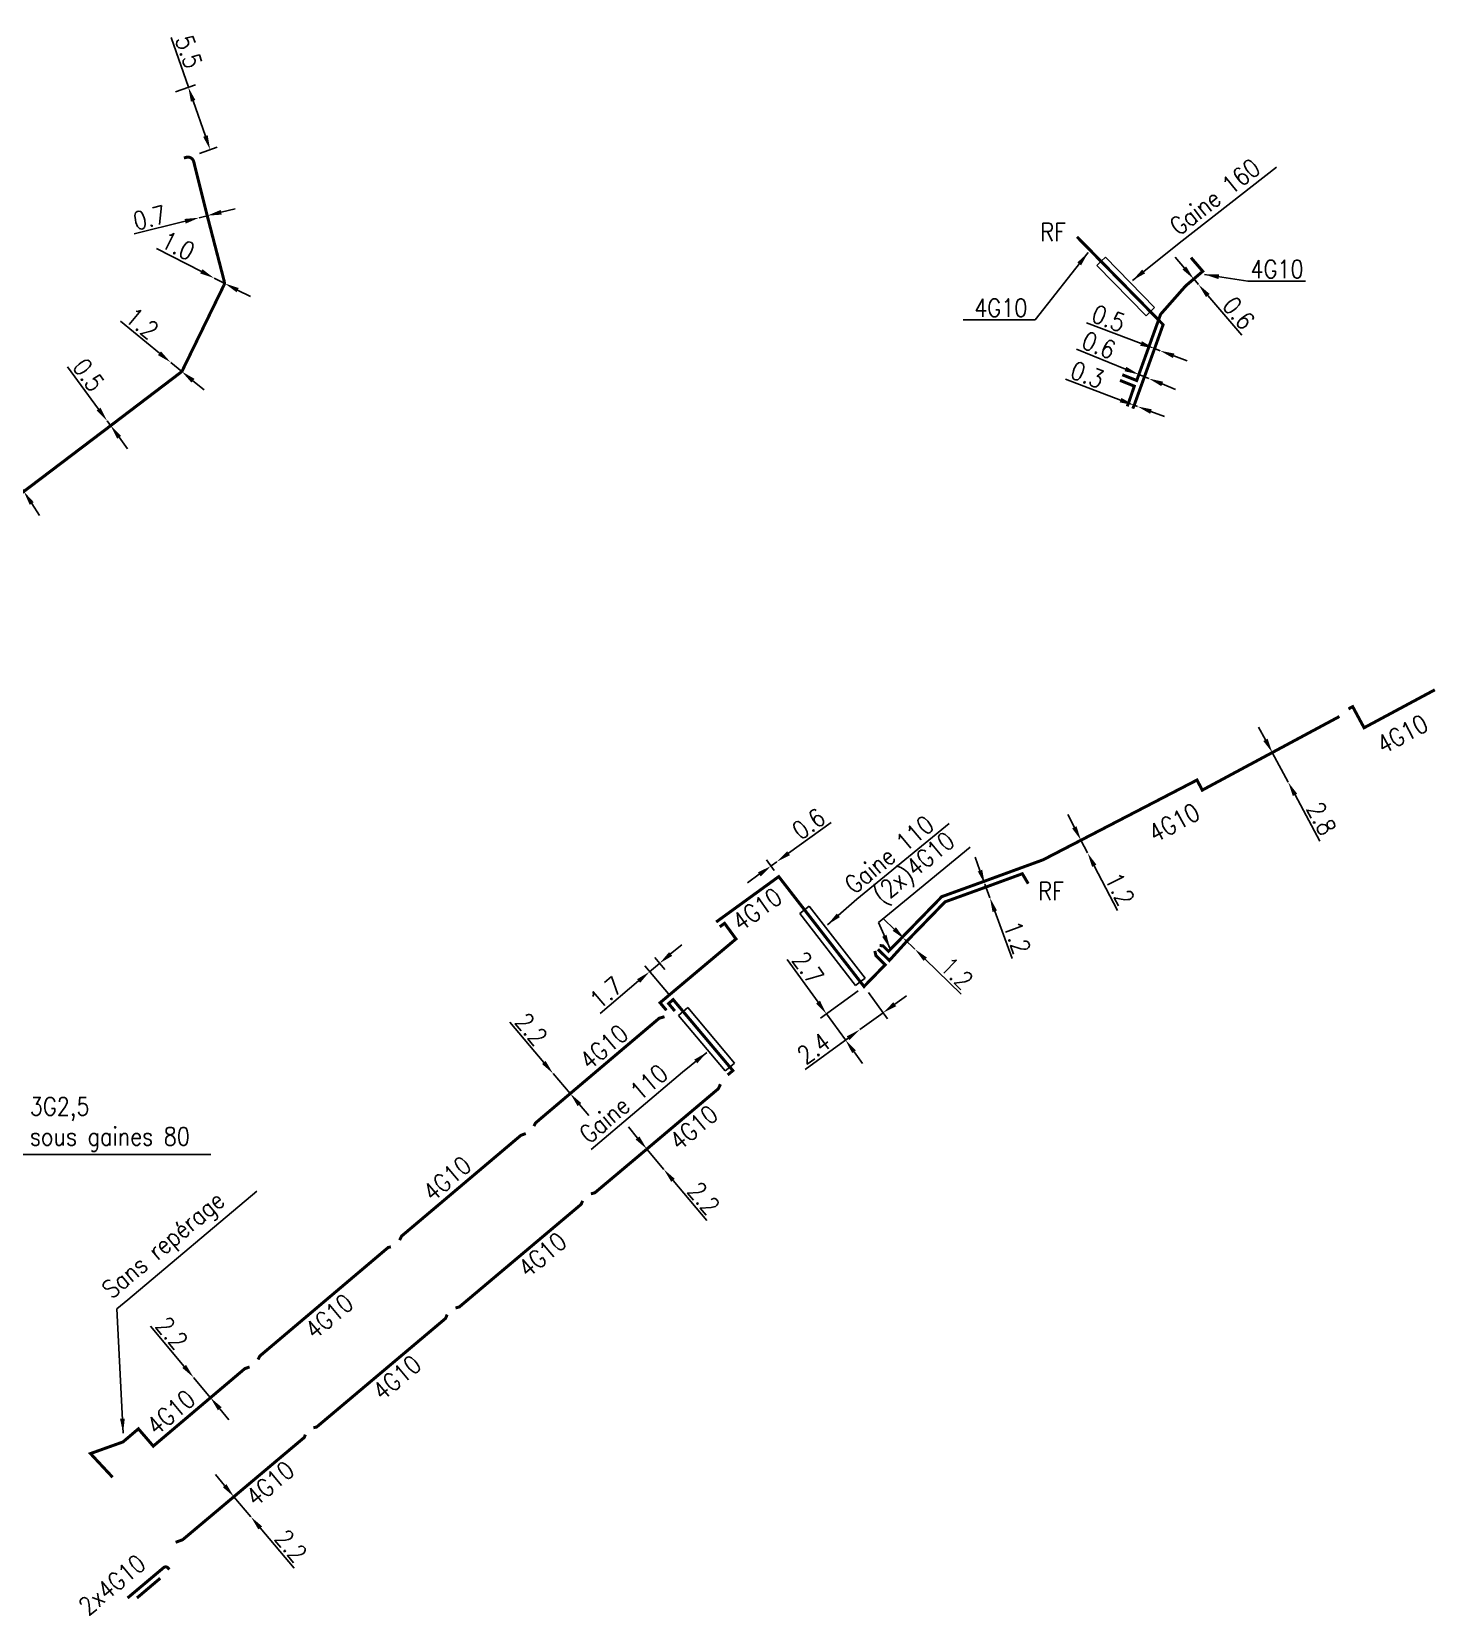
# Model space of a CAD drawing. Header units: millimetres. Extents: x 146415 to 147000, y 142979 to 144000.
# Drawn here: x 146883.2 to 147000.1, y 142998.6 to 143130.4 of the extents above; entities that cross this region are included whole.
import ezdxf
from ezdxf.enums import TextEntityAlignment as Align

# ---------------------------------------------------------------- set-up
doc = ezdxf.new("R2010")
doc.units = ezdxf.units.MM
doc.header["$PDMODE"] = 34
doc.linetypes.add('E_ST_CU', pattern=[2000, 1000, 1000])
doc.layers.get('Defpoints').update_dxf_attribs({"linetype": 'CONTINUOUS'})
doc.layers.add('E_100', color=3, linetype='CONTINUOUS')
doc.layers.add('E_400', color=7, linetype='CONTINUOUS')
doc.styles.get("Standard").update_dxf_attribs({"font": 'romans.shx', "width": 0.85})
doc.dimstyles.get("Standard").update_dxf_attribs({"dimtxt": 1.5, "dimasz": 1.2, "dimexe": 0.625, "dimexo": 0.625, "dimgap": 0.25, "dimtad": 1, "dimdec": 1, "dimzin": 0, "dimdsep": 46, "dimtxsty": 'Standard', "dimcen": -0.5, "dimadec": 0, "dimazin": 0, "dimtfac": 1, "dimtdec": 1, "dimtmove": 0, "dimatfit": 3, "dimfxl": 0, "dimtolj": 1, "dimtzin": 0, "dimarcsym": 0})

# ---------------------------------------------------------------- blocks, each defined once
blk = doc.blocks.new('*D12')
at = {"layer": 'Defpoints', "color": 0, "linetype": 'Continuous', "transparency": 16777216}
for p in [(146889.46, 143098), (146889.46, 143098), (146889.76, 143097.59)]:
    blk.add_point(p, dxfattribs=at)
at = {"layer": 'E_100', "color": 0, "linetype": 'Continuous', "lineweight": -2, "transparency": 16777216}
for p, q in [((146888.75, 143098.97), (146886.18, 143102.5)), ((146889.76, 143097.59), (146889.46, 143098)), ((146890.47, 143096.62), (146891.17, 143095.65))]:
    blk.add_line(p, q, dxfattribs=at)
at = {"layer": 'E_100', "color": 0, "linetype": 'Continuous', "transparency": 16777216}
for points in [[(146888.92, 143099.09), (146888.59, 143098.85), (146889.46, 143098)], [(146890.63, 143096.74), (146890.3, 143096.5), (146889.76, 143097.59)]]:
    blk.add_solid(points, dxfattribs=at)
at = {"layer": 'E_100', "color": 0, "linetype": 'Continuous', "transparency": 16777216, "insert": (146887.92, 143101.81), "char_height": 1.5, "attachment_point": 5, "rotation": 306.0746}
blk.add_mtext('\\A1;0.5', dxfattribs=at)
blk = doc.blocks.new('*D13')
at = {"layer": 'Defpoints', "color": 0, "linetype": 'Continuous', "transparency": 16777216}
for p in [(146894.76, 143102.86), (146894.76, 143102.86), (146895.68, 143102.1)]:
    blk.add_point(p, dxfattribs=at)
at = {"layer": 'E_100', "color": 0, "linetype": 'Continuous', "lineweight": -2, "transparency": 16777216}
for p, q in [((146893.83, 143103.62), (146890.59, 143106.28)), ((146895.68, 143102.1), (146894.76, 143102.86)), ((146896.61, 143101.33), (146897.54, 143100.57))]:
    blk.add_line(p, q, dxfattribs=at)
at = {"layer": 'E_100', "color": 0, "linetype": 'Continuous', "transparency": 16777216}
for points in [[(146893.95, 143103.77), (146893.7, 143103.46), (146894.76, 143102.86)], [(146896.74, 143101.49), (146896.48, 143101.18), (146895.68, 143102.1)]]:
    blk.add_solid(points, dxfattribs=at)
at = {"layer": 'E_100', "color": 0, "linetype": 'Continuous', "transparency": 16777216, "insert": (146892.38, 143106.1), "char_height": 1.5, "attachment_point": 5, "rotation": 320.6299}
blk.add_mtext('\\A1;1.2', dxfattribs=at)
blk = doc.blocks.new('*D14')
at = {"layer": 'Defpoints', "color": 0, "linetype": 'Continuous', "transparency": 16777216}
for p in [(146898.37, 143109.88), (146898.37, 143109.88), (146899.26, 143109.43)]:
    blk.add_point(p, dxfattribs=at)
at = {"layer": 'E_100', "color": 0, "linetype": 'Continuous', "lineweight": -2, "transparency": 16777216}
for p, q in [((146897.31, 143110.43), (146893.58, 143112.35)), ((146899.26, 143109.43), (146898.37, 143109.88)), ((146900.33, 143108.88), (146901.4, 143108.33))]:
    blk.add_line(p, q, dxfattribs=at)
at = {"layer": 'E_100', "color": 0, "linetype": 'Continuous', "transparency": 16777216}
for points in [[(146897.4, 143110.61), (146897.21, 143110.26), (146898.37, 143109.88)], [(146900.42, 143109.05), (146900.24, 143108.7), (146899.26, 143109.43)]]:
    blk.add_solid(points, dxfattribs=at)
at = {"layer": 'E_100', "color": 0, "linetype": 'Continuous', "transparency": 16777216, "insert": (146895.37, 143112.56), "char_height": 1.5, "attachment_point": 5, "rotation": 332.7579}
blk.add_mtext('\\A1;1.0', dxfattribs=at)
blk = doc.blocks.new('*D15')
at = {"layer": 'Defpoints', "color": 0, "linetype": 'Continuous', "transparency": 16777216}
for p in [(146896.56, 143120.05), (146897.12, 143114.9), (146897.12, 143114.9)]:
    blk.add_point(p, dxfattribs=at)
at = {"layer": 'E_100', "color": 0, "linetype": 'Continuous', "lineweight": -2, "transparency": 16777216}
for p, q in [((146896.71, 143119.44), (146897.95, 143114.46)), ((146898.97, 143115.36), (146900.13, 143115.65)), ((146895.96, 143114.61), (146891.72, 143113.55)), ((146897.8, 143115.07), (146897.12, 143114.9))]:
    blk.add_line(p, q, dxfattribs=at)
at = {"layer": 'E_100', "color": 0, "linetype": 'Continuous', "transparency": 16777216}
for points in [[(146898.92, 143115.55), (146899.01, 143115.16), (146897.8, 143115.07)], [(146895.91, 143114.8), (146896.01, 143114.41), (146897.12, 143114.9)]]:
    blk.add_solid(points, dxfattribs=at)
at = {"layer": 'E_100', "color": 0, "linetype": 'Continuous', "transparency": 16777216, "insert": (146893.01, 143114.9), "char_height": 1.5, "attachment_point": 5, "rotation": 13.9996}
blk.add_mtext('\\A1;0.7', dxfattribs=at)
blk = doc.blocks.new('*D16')
at = {"layer": 'Defpoints', "color": 0, "linetype": 'Continuous', "transparency": 16777216}
for p in [(146894.56, 143125.18), (146896.23, 143125.76), (146896.56, 143120.05)]:
    blk.add_point(p, dxfattribs=at)
at = {"layer": 'E_100', "color": 0, "linetype": 'Continuous', "lineweight": -2, "transparency": 16777216}
for p, q in [((146896.23, 143125.76), (146894.79, 143129.89)), ((146895.15, 143125.39), (146896.82, 143125.97)), ((146897.65, 143121.7), (146896.62, 143124.63)), ((146897.15, 143120.26), (146898.63, 143120.77))]:
    blk.add_line(p, q, dxfattribs=at)
at = {"layer": 'E_100', "color": 0, "linetype": 'Continuous', "transparency": 16777216}
for points in [[(146896.81, 143124.7), (146896.44, 143124.56), (146896.23, 143125.76)], [(146897.84, 143121.77), (146897.46, 143121.64), (146898.04, 143120.57)]]:
    blk.add_solid(points, dxfattribs=at)
at = {"layer": 'E_100', "color": 0, "linetype": 'Continuous', "transparency": 16777216, "insert": (146896.26, 143128.72), "char_height": 1.5, "attachment_point": 5, "rotation": 289.2253}
blk.add_mtext('\\A1;5.5', dxfattribs=at)
blk = doc.blocks.new('*D25')
at = {"layer": 'Defpoints', "color": 0, "linetype": 'Continuous', "transparency": 16777216}
for p in [(146882.26, 143092.53), (146882.53, 143092.11), (146882.53, 143092.11)]:
    blk.add_point(p, dxfattribs=at)
at = {"layer": 'E_100', "color": 0, "linetype": 'Continuous', "lineweight": -2, "transparency": 16777216}
for p, q in [((146881.6, 143093.53), (146879.2, 143097.19)), ((146882.53, 143092.11), (146882.26, 143092.53)), ((146883.19, 143091.11), (146883.85, 143090.1))]:
    blk.add_line(p, q, dxfattribs=at)
at = {"layer": 'E_100', "color": 0, "linetype": 'Continuous', "transparency": 16777216}
for points in [[(146881.77, 143093.64), (146881.43, 143093.42), (146882.26, 143092.53)], [(146883.36, 143091.22), (146883.02, 143091), (146882.53, 143092.11)]]:
    blk.add_solid(points, dxfattribs=at)
at = {"layer": 'E_100', "color": 0, "linetype": 'Continuous', "transparency": 16777216, "insert": (146880.91, 143096.41), "char_height": 1.5, "attachment_point": 5, "rotation": 303.235}
blk.add_mtext('\\A1;0.5', dxfattribs=at)
blk = doc.blocks.new('*D84')
at = {"layer": 'Defpoints', "color": 0, "linetype": 'Continuous', "transparency": 16777216}
for p in [(146974.97, 143099.29), (146975.25, 143099.19), (146975.25, 143099.19)]:
    blk.add_point(p, dxfattribs=at)
at = {"layer": 'E_100', "color": 0, "linetype": 'Continuous', "lineweight": -2, "transparency": 16777216}
for p, q in [((146973.84, 143099.71), (146969.24, 143101.45)), ((146975.25, 143099.19), (146974.97, 143099.29)), ((146976.37, 143098.76), (146977.49, 143098.34))]:
    blk.add_line(p, q, dxfattribs=at)
at = {"layer": 'E_100', "color": 0, "linetype": 'Continuous', "transparency": 16777216}
for points in [[(146973.91, 143099.9), (146973.77, 143099.53), (146974.97, 143099.29)], [(146976.44, 143098.95), (146976.3, 143098.58), (146975.25, 143099.19)]]:
    blk.add_solid(points, dxfattribs=at)
at = {"layer": 'E_100', "color": 0, "linetype": 'Continuous', "transparency": 16777216, "insert": (146971.07, 143101.83), "char_height": 1.5, "attachment_point": 5, "rotation": 339.3563}
blk.add_mtext('\\A1;0.3', dxfattribs=at)
blk = doc.blocks.new('*D85')
at = {"layer": 'Defpoints', "color": 0, "linetype": 'Continuous', "transparency": 16777216}
for p in [(146976.67, 143104.01), (146977.13, 143103.83), (146977.13, 143103.83)]:
    blk.add_point(p, dxfattribs=at)
at = {"layer": 'E_100', "color": 0, "linetype": 'Continuous', "lineweight": -2, "transparency": 16777216}
for p, q in [((146975.54, 143104.43), (146971, 143106.14)), ((146977.13, 143103.83), (146976.67, 143104.01)), ((146978.26, 143103.41), (146979.38, 143102.98))]:
    blk.add_line(p, q, dxfattribs=at)
at = {"layer": 'E_100', "color": 0, "linetype": 'Continuous', "transparency": 16777216}
for points in [[(146975.61, 143104.62), (146975.47, 143104.24), (146976.67, 143104.01)], [(146978.33, 143103.59), (146978.19, 143103.22), (146977.13, 143103.83)]]:
    blk.add_solid(points, dxfattribs=at)
at = {"layer": 'E_100', "color": 0, "linetype": 'Continuous', "transparency": 16777216, "insert": (146972.84, 143106.52), "char_height": 1.5, "attachment_point": 5, "rotation": 339.3563}
blk.add_mtext('\\A1;0.5', dxfattribs=at)
blk = doc.blocks.new('*D95')
at = {"layer": 'Defpoints', "color": 0, "linetype": 'Continuous', "ltscale": 0.01, "transparency": 16777216}
for p in [(146896.66, 143018.36), (146896.66, 143018.36), (146898.07, 143016.67)]:
    blk.add_point(p, dxfattribs=at)
at = {"layer": 'E_100', "color": 0, "linetype": 'Continuous', "lineweight": -2, "ltscale": 0.01, "transparency": 16777216}
for p, q in [((146895.88, 143019.27), (146893.07, 143022.62)), ((146898.07, 143016.67), (146896.66, 143018.36)), ((146898.84, 143015.75), (146899.61, 143014.83))]:
    blk.add_line(p, q, dxfattribs=at)
at = {"layer": 'E_100', "color": 0, "linetype": 'Continuous', "ltscale": 0.01, "transparency": 16777216}
for points in [[(146896.04, 143019.4), (146895.73, 143019.15), (146896.66, 143018.36)], [(146899, 143015.88), (146898.69, 143015.62), (146898.07, 143016.67)]]:
    blk.add_solid(points, dxfattribs=at)
at = {"layer": 'E_100', "color": 0, "linetype": 'Continuous', "ltscale": 0.01, "transparency": 16777216, "insert": (146894.86, 143022.05), "char_height": 1.5, "attachment_point": 5, "rotation": 310.0302}
blk.add_mtext('\\A1;2.2', dxfattribs=at)
blk = doc.blocks.new('*D96')
at = {"layer": 'Defpoints', "color": 0, "linetype": 'Continuous', "ltscale": 0.01, "transparency": 16777216}
for p in [(146900.02, 143008.43), (146901.44, 143006.75), (146901.44, 143006.75)]:
    blk.add_point(p, dxfattribs=at)
at = {"layer": 'E_100', "color": 0, "linetype": 'Continuous', "lineweight": -2, "ltscale": 0.01, "transparency": 16777216}
for p, q in [((146899.25, 143009.35), (146898.48, 143010.27)), ((146900.02, 143008.43), (146901.44, 143006.75)), ((146902.21, 143005.83), (146905.03, 143002.49))]:
    blk.add_line(p, q, dxfattribs=at)
at = {"layer": 'E_100', "color": 0, "linetype": 'Continuous', "ltscale": 0.01, "transparency": 16777216}
for points in [[(146899.4, 143009.48), (146899.1, 143009.22), (146900.02, 143008.43)], [(146902.37, 143005.96), (146902.06, 143005.7), (146901.44, 143006.75)]]:
    blk.add_solid(points, dxfattribs=at)
at = {"layer": 'E_100', "color": 0, "linetype": 'Continuous', "ltscale": 0.01, "transparency": 16777216, "insert": (146904.77, 143004.34), "char_height": 1.5, "attachment_point": 5, "rotation": 310.0847}
blk.add_mtext('\\A1;2.2', dxfattribs=at)
blk = doc.blocks.new('*D97')
at = {"layer": 'Defpoints', "color": 0, "linetype": 'Continuous', "ltscale": 0.01, "transparency": 16777216}
for p in [(146934.4, 143037.37), (146935.81, 143035.68), (146935.81, 143035.68)]:
    blk.add_point(p, dxfattribs=at)
at = {"layer": 'E_100', "color": 0, "linetype": 'Continuous', "lineweight": -2, "ltscale": 0.01, "transparency": 16777216}
for p, q in [((146933.63, 143038.29), (146932.86, 143039.21)), ((146934.4, 143037.37), (146935.81, 143035.68)), ((146936.58, 143034.76), (146939.39, 143031.41))]:
    blk.add_line(p, q, dxfattribs=at)
at = {"layer": 'E_100', "color": 0, "linetype": 'Continuous', "ltscale": 0.01, "transparency": 16777216}
for points in [[(146933.78, 143038.42), (146933.47, 143038.16), (146934.4, 143037.37)], [(146936.73, 143034.89), (146936.43, 143034.64), (146935.81, 143035.68)]]:
    blk.add_solid(points, dxfattribs=at)
at = {"layer": 'E_100', "color": 0, "linetype": 'Continuous', "ltscale": 0.01, "transparency": 16777216, "insert": (146939.14, 143033.27), "char_height": 1.5, "attachment_point": 5, "rotation": 309.9502}
blk.add_mtext('\\A1;2.2', dxfattribs=at)
blk = doc.blocks.new('*D98')
at = {"layer": 'Defpoints', "color": 0, "linetype": 'Continuous', "ltscale": 0.01, "transparency": 16777216}
for p in [(146926.59, 143043.66), (146926.59, 143043.66), (146928.02, 143041.99)]:
    blk.add_point(p, dxfattribs=at)
at = {"layer": 'E_100', "color": 0, "linetype": 'Continuous', "lineweight": -2, "ltscale": 0.01, "transparency": 16777216}
for p, q in [((146925.82, 143044.58), (146922.99, 143047.92)), ((146928.02, 143041.99), (146926.59, 143043.66)), ((146928.79, 143041.07), (146929.57, 143040.15))]:
    blk.add_line(p, q, dxfattribs=at)
at = {"layer": 'E_100', "color": 0, "linetype": 'Continuous', "ltscale": 0.01, "transparency": 16777216}
for points in [[(146925.97, 143044.71), (146925.67, 143044.45), (146926.59, 143043.66)], [(146928.94, 143041.2), (146928.64, 143040.94), (146928.02, 143041.99)]]:
    blk.add_solid(points, dxfattribs=at)
at = {"layer": 'E_100', "color": 0, "linetype": 'Continuous', "ltscale": 0.01, "transparency": 16777216, "insert": (146924.78, 143047.35), "char_height": 1.5, "attachment_point": 5, "rotation": 310.2496}
blk.add_mtext('\\A1;2.2', dxfattribs=at)
blk = doc.blocks.new('*D99')
at = {"layer": 'Defpoints', "color": 0, "linetype": 'Continuous', "ltscale": 0.01, "transparency": 16777216}
for p in [(146935.46, 143052.83), (146936.3, 143051.84), (146936.59, 143049.81)]:
    blk.add_point(p, dxfattribs=at)
at = {"layer": 'E_100', "color": 0, "linetype": 'Continuous', "lineweight": -2, "ltscale": 0.01, "transparency": 16777216}
for p, q in [((146936.38, 143053.61), (146937.3, 143054.38)), ((146936.19, 143050.28), (146934.23, 143052.61)), ((146935.46, 143052.83), (146934.63, 143052.13)), ((146935.9, 143052.32), (146935.06, 143053.31)), ((146933.71, 143051.36), (146930.51, 143048.66))]:
    blk.add_line(p, q, dxfattribs=at)
at = {"layer": 'E_100', "color": 0, "linetype": 'Continuous', "ltscale": 0.01, "transparency": 16777216}
for points in [[(146936.25, 143053.76), (146936.51, 143053.45), (146935.46, 143052.83)], [(146933.58, 143051.51), (146933.84, 143051.21), (146934.63, 143052.13)]]:
    blk.add_solid(points, dxfattribs=at)
at = {"layer": 'E_100', "color": 0, "linetype": 'Continuous', "ltscale": 0.01, "transparency": 16777216, "insert": (146931.01, 143050.39), "char_height": 1.5, "attachment_point": 5, "rotation": 40.0665}
blk.add_mtext('\\A1;1.7', dxfattribs=at)
blk = doc.blocks.new('*D100')
at = {"layer": 'Defpoints', "color": 0, "linetype": 'Continuous', "ltscale": 0.01, "transparency": 16777216}
for p in [(146945.22, 143061.29), (146945.22, 143061.29), (146945.38, 143060.05)]:
    blk.add_point(p, dxfattribs=at)
at = {"layer": 'E_100', "color": 0, "linetype": 'Continuous', "lineweight": -2, "ltscale": 0.01, "transparency": 16777216}
for p, q in [((146946.2, 143061.99), (146949.74, 143064.55)), ((146945.01, 143060.56), (146944.37, 143061.45)), ((146943.76, 143060.24), (146942.79, 143059.53)), ((146944.74, 143060.94), (146945.22, 143061.29))]:
    blk.add_line(p, q, dxfattribs=at)
at = {"layer": 'E_100', "color": 0, "linetype": 'Continuous', "ltscale": 0.01, "transparency": 16777216}
for points in [[(146946.08, 143062.16), (146946.31, 143061.83), (146945.22, 143061.29)], [(146943.65, 143060.4), (146943.88, 143060.07), (146944.74, 143060.94)]]:
    blk.add_solid(points, dxfattribs=at)
at = {"layer": 'E_100', "color": 0, "linetype": 'Continuous', "ltscale": 0.01, "transparency": 16777216, "insert": (146947.87, 143064.44), "char_height": 1.5, "attachment_point": 5, "rotation": 35.8641}
blk.add_mtext('\\A1;0.6', dxfattribs=at)
blk = doc.blocks.new('*D101')
at = {"layer": 'Defpoints', "color": 0, "linetype": 'Continuous', "ltscale": 0.01, "transparency": 16777216}
for p in [(146955.86, 143054.85), (146956.72, 143054.01), (146956.72, 143054.01)]:
    blk.add_point(p, dxfattribs=at)
at = {"layer": 'E_100', "color": 0, "linetype": 'Continuous', "lineweight": -2, "ltscale": 0.01, "transparency": 16777216}
for p, q in [((146955, 143055.68), (146954.14, 143056.52)), ((146955.86, 143054.85), (146956.72, 143054.01)), ((146957.58, 143053.17), (146960.58, 143050.25))]:
    blk.add_line(p, q, dxfattribs=at)
at = {"layer": 'E_100', "color": 0, "linetype": 'Continuous', "ltscale": 0.01, "transparency": 16777216}
for points in [[(146955.14, 143055.83), (146954.86, 143055.54), (146955.86, 143054.85)], [(146957.72, 143053.31), (146957.44, 143053.03), (146956.72, 143054.01)]]:
    blk.add_solid(points, dxfattribs=at)
at = {"layer": 'E_100', "color": 0, "linetype": 'Continuous', "ltscale": 0.01, "transparency": 16777216, "insert": (146960.2, 143052.01), "char_height": 1.5, "attachment_point": 5, "rotation": 315.726}
blk.add_mtext('\\A1;1.2', dxfattribs=at)
blk = doc.blocks.new('*D102')
at = {"layer": 'Defpoints', "color": 0, "linetype": 'Continuous', "ltscale": 0.01, "transparency": 16777216}
for p in [(146962.54, 143059.42), (146962.96, 143058.29), (146962.96, 143058.29)]:
    blk.add_point(p, dxfattribs=at)
at = {"layer": 'E_100', "color": 0, "linetype": 'Continuous', "lineweight": -2, "ltscale": 0.01, "transparency": 16777216}
for p, q in [((146962.13, 143060.55), (146961.72, 143061.67)), ((146962.54, 143059.42), (146962.96, 143058.29)), ((146963.37, 143057.16), (146964.8, 143053.23))]:
    blk.add_line(p, q, dxfattribs=at)
at = {"layer": 'E_100', "color": 0, "linetype": 'Continuous', "ltscale": 0.01, "transparency": 16777216}
for points in [[(146962.32, 143060.62), (146961.95, 143060.48), (146962.54, 143059.42)], [(146963.55, 143057.23), (146963.18, 143057.1), (146962.96, 143058.29)]]:
    blk.add_solid(points, dxfattribs=at)
at = {"layer": 'E_100', "color": 0, "linetype": 'Continuous', "ltscale": 0.01, "transparency": 16777216, "insert": (146965.23, 143054.97), "char_height": 1.5, "attachment_point": 5, "rotation": 290.0178}
blk.add_mtext('\\A1;1.2', dxfattribs=at)
blk = doc.blocks.new('*D103')
at = {"layer": 'Defpoints', "color": 0, "linetype": 'Continuous', "ltscale": 0.01, "transparency": 16777216}
for p in [(146970.54, 143063.08), (146971.09, 143062.02), (146971.09, 143062.02)]:
    blk.add_point(p, dxfattribs=at)
at = {"layer": 'E_100', "color": 0, "linetype": 'Continuous', "lineweight": -2, "ltscale": 0.01, "transparency": 16777216}
for p, q in [((146969.99, 143064.15), (146969.44, 143065.22)), ((146970.54, 143063.08), (146971.09, 143062.02)), ((146971.65, 143060.95), (146973.58, 143057.23))]:
    blk.add_line(p, q, dxfattribs=at)
at = {"layer": 'E_100', "color": 0, "linetype": 'Continuous', "ltscale": 0.01, "transparency": 16777216}
for points in [[(146970.17, 143064.24), (146969.81, 143064.06), (146970.54, 143063.08)], [(146971.82, 143061.05), (146971.47, 143060.86), (146971.09, 143062.02)]]:
    blk.add_solid(points, dxfattribs=at)
at = {"layer": 'E_100', "color": 0, "linetype": 'Continuous', "ltscale": 0.01, "transparency": 16777216, "insert": (146973.78, 143059.02), "char_height": 1.5, "attachment_point": 5, "rotation": 297.4044}
blk.add_mtext('\\A1;1.2', dxfattribs=at)
blk = doc.blocks.new('*D104')
at = {"layer": 'Defpoints', "color": 0, "linetype": 'Continuous', "ltscale": 0.01, "transparency": 16777216}
for p in [(146952.48, 143050.9), (146952.13, 143047.31), (146950.94, 143046.45)]:
    blk.add_point(p, dxfattribs=at)
at = {"layer": 'E_100', "color": 0, "linetype": 'Continuous', "lineweight": -2, "ltscale": 0.01, "transparency": 16777216}
for p, q in [((146948.65, 143049.6), (146946.08, 143053.14)), ((146951.98, 143050.54), (146948.85, 143048.26)), ((146950.94, 143046.45), (146949.35, 143048.63)), ((146951.62, 143046.94), (146950.44, 143046.08)), ((146951.65, 143045.47), (146952.35, 143044.5))]:
    blk.add_line(p, q, dxfattribs=at)
at = {"layer": 'E_100', "color": 0, "linetype": 'Continuous', "ltscale": 0.01, "transparency": 16777216}
for points in [[(146948.81, 143049.72), (146948.49, 143049.48), (146949.35, 143048.63)], [(146951.81, 143045.59), (146951.49, 143045.36), (146950.94, 143046.45)]]:
    blk.add_solid(points, dxfattribs=at)
at = {"layer": 'E_100', "color": 0, "linetype": 'Continuous', "ltscale": 0.01, "transparency": 16777216, "insert": (146947.82, 143052.44), "char_height": 1.5, "attachment_point": 5, "rotation": 306.0157}
blk.add_mtext('\\A1;2.7', dxfattribs=at)
blk = doc.blocks.new('*D105')
at = {"layer": 'Defpoints', "color": 0, "linetype": 'Continuous', "ltscale": 0.01, "transparency": 16777216}
for p in [(146952.48, 143050.9), (146952.13, 143047.31), (146952.13, 143047.31)]:
    blk.add_point(p, dxfattribs=at)
at = {"layer": 'E_100', "color": 0, "linetype": 'Continuous', "lineweight": -2, "ltscale": 0.01, "transparency": 16777216}
for p, q in [((146952.85, 143050.4), (146954.44, 143048.21)), ((146955.04, 143049.42), (146956.01, 143050.13)), ((146954.07, 143048.72), (146952.13, 143047.31)), ((146951.16, 143046.6), (146947.57, 143044))]:
    blk.add_line(p, q, dxfattribs=at)
at = {"layer": 'E_100', "color": 0, "linetype": 'Continuous', "ltscale": 0.01, "transparency": 16777216}
for points in [[(146954.92, 143049.59), (146955.16, 143049.26), (146954.07, 143048.72)], [(146951.04, 143046.76), (146951.27, 143046.44), (146952.13, 143047.31)]]:
    blk.add_solid(points, dxfattribs=at)
at = {"layer": 'E_100', "color": 0, "linetype": 'Continuous', "ltscale": 0.01, "transparency": 16777216, "insert": (146948.29, 143045.75), "char_height": 1.5, "attachment_point": 5, "rotation": 36.0157}
blk.add_mtext('\\A1;2.4', dxfattribs=at)
blk = doc.blocks.new('*D106')
at = {"layer": 'Defpoints', "color": 0, "linetype": 'Continuous', "ltscale": 0.01, "transparency": 16777216}
for p in [(146986.47, 143070.38), (146987.79, 143067.91), (146987.79, 143067.91)]:
    blk.add_point(p, dxfattribs=at)
at = {"layer": 'E_100', "color": 0, "linetype": 'Continuous', "lineweight": -2, "ltscale": 0.01, "transparency": 16777216}
for p, q in [((146985.9, 143071.44), (146985.33, 143072.5)), ((146986.47, 143070.38), (146987.79, 143067.91)), ((146988.36, 143066.86), (146990.43, 143063.01))]:
    blk.add_line(p, q, dxfattribs=at)
at = {"layer": 'E_100', "color": 0, "linetype": 'Continuous', "ltscale": 0.01, "transparency": 16777216}
for points in [[(146986.08, 143071.53), (146985.72, 143071.34), (146986.47, 143070.38)], [(146988.54, 143066.95), (146988.18, 143066.76), (146987.79, 143067.91)]]:
    blk.add_solid(points, dxfattribs=at)
at = {"layer": 'E_100', "color": 0, "linetype": 'Continuous', "ltscale": 0.01, "transparency": 16777216, "insert": (146990.56, 143064.88), "char_height": 1.5, "attachment_point": 5, "rotation": 298.2257}
blk.add_mtext('\\A1;2.8', dxfattribs=at)
blk = doc.blocks.new('*D107')
at = {"layer": 'Defpoints', "color": 0, "linetype": 'Continuous', "transparency": 16777216}
for p in [(146975.36, 143101.85), (146976.19, 143101.51), (146976.19, 143101.51)]:
    blk.add_point(p, dxfattribs=at)
at = {"layer": 'E_100', "color": 0, "linetype": 'Continuous', "lineweight": -2, "transparency": 16777216}
for p, q in [((146974.25, 143102.3), (146970.18, 143103.96)), ((146976.19, 143101.51), (146975.36, 143101.85)), ((146977.3, 143101.06), (146978.42, 143100.61))]:
    blk.add_line(p, q, dxfattribs=at)
at = {"layer": 'E_100', "color": 0, "linetype": 'Continuous', "transparency": 16777216}
for points in [[(146974.32, 143102.49), (146974.17, 143102.12), (146975.36, 143101.85)], [(146977.38, 143101.25), (146977.23, 143100.88), (146976.19, 143101.51)]]:
    blk.add_solid(points, dxfattribs=at)
at = {"layer": 'E_100', "color": 0, "linetype": 'Continuous', "transparency": 16777216, "insert": (146972.03, 143104.29), "char_height": 1.5, "attachment_point": 5, "rotation": 337.8827}
blk.add_mtext('\\A1;0.6', dxfattribs=at)
blk = doc.blocks.new('*D108')
at = {"layer": 'Defpoints', "color": 0, "linetype": 'Continuous', "transparency": 16777216}
for p in [(146979.93, 143109.8), (146980.32, 143109.34), (146980.32, 143109.34)]:
    blk.add_point(p, dxfattribs=at)
at = {"layer": 'E_100', "color": 0, "linetype": 'Continuous', "lineweight": -2, "transparency": 16777216}
for p, q in [((146979.15, 143110.71), (146978.37, 143111.62)), ((146979.93, 143109.8), (146980.32, 143109.34)), ((146981.1, 143108.43), (146983.94, 143105.11))]:
    blk.add_line(p, q, dxfattribs=at)
at = {"layer": 'E_100', "color": 0, "linetype": 'Continuous', "transparency": 16777216}
for points in [[(146979.3, 143110.84), (146979, 143110.58), (146979.93, 143109.8)], [(146981.25, 143108.56), (146980.95, 143108.3), (146980.32, 143109.34)]]:
    blk.add_solid(points, dxfattribs=at)
at = {"layer": 'E_100', "color": 0, "linetype": 'Continuous', "transparency": 16777216, "insert": (146983.67, 143106.96), "char_height": 1.5, "attachment_point": 5, "rotation": 310.5285}
blk.add_mtext('\\A1;0.6', dxfattribs=at)

msp = doc.modelspace()

# ---------------------------------------------------------------- linework, layer by layer
at = {"layer": 'E_100', "linetype": 'E_ST_CU', "const_width": 0.25, "flags": 128}
for points in [[(146895.86, 143119.87), (146896.07, 143119.93, -0.416472), (146896.68, 143119.56), (146897.8, 143115.07), (146897.8, 143115.07), (146899.22, 143109.6, -0.178734), (146899.18, 143109.26), (146895.74, 143102.2, -0.117184), (146895.59, 143102.02), (146889.76, 143097.59), (146882.53, 143092.11), (146877.66, 143089.15), (146877.66, 143089.15), (146864.28, 143081.02), (146864.28, 143081.02), (146864.28, 143081.02), (146855.72, 143075.59), (146855.72, 143075.59), (146853.86, 143074.42, -0.414214), (146853.52, 143074.5), (146853.52, 143074.5, 0.416584), (146853.17, 143074.57), (146853.02, 143074.48)], [(146891.17, 143000), (146894.18, 143002.53, -0.414157), (146894.53, 143002.5), (146894.65, 143002.37)]]:
    msp.add_lwpolyline(points, format="xyb", dxfattribs=at)
for points in [[(146974.85, 143099.01), (146974.97, 143099.29), (146976.67, 143104.01), (146977.38, 143106), (146970.21, 143113.31)], [(146974.39, 143099.2), (146974.5, 143099.47), (146974.98, 143100.88), (146973.79, 143101.36)], [(146891.95, 143000), (146893.89, 143001.64)]]:
    msp.add_lwpolyline(points, dxfattribs=at)
at = {"layer": 'E_100', "linetype": 'E_ST_CU', "ltscale": 0.01, "const_width": 0.25, "flags": 128}
for points in [[(146979.7, 143111.58), (146980.68, 143110.44), (146979.93, 143109.8), (146979.25, 143109.22), (146979.25, 143109.22), (146977.17, 143106.86), (146976.2, 143104.17), (146975.36, 143101.85), (146975.18, 143101.35), (146973.98, 143101.83)], [(146992.81, 143074.01), (146993.16, 143074.2), (146994.11, 143072.44), (147000, 143075.6)], [(146953.78, 143054.31), (146954.06, 143054.29), (146954.52, 143053.83), (146955.68, 143055.02), (146958.95, 143058.38), (146962.46, 143059.65), (146967.39, 143061.45), (146970.54, 143063.08), (146980.2, 143068.09), (146980.64, 143067.25), (146986.47, 143070.38), (146992.06, 143073.38)], [(146953.38, 143053.86), (146953.47, 143053.47), (146954.24, 143052.71), (146952.48, 143050.9), (146945.38, 143060.05), (146945.38, 143060.05), (146940.17, 143056.27)], [(146953.64, 143054), (146954.59, 143053.07), (146956.04, 143054.67), (146959.23, 143057.95), (146962.63, 143059.18), (146965.66, 143060.29), (146966.15, 143059.46)], [(146936.03, 143048.92), (146935.5, 143049.55), (146941.82, 143054.86), (146940.87, 143056.16), (146940.47, 143055.87)], [(146936.73, 143048.86), (146936.21, 143049.48), (146936.59, 143049.81), (146941.56, 143043.9), (146941.13, 143043.54)], [(146925, 143039.28), (146925.13, 143039.54), (146928.02, 143041.99), (146935.43, 143048.26), (146935.87, 143048.39)], [(146929.74, 143033.64), (146930.07, 143033.73), (146934.4, 143037.37), (146940.34, 143042.38), (146940.53, 143042.77)], [(146913.81, 143029.79), (146913.99, 143030.13), (146923.91, 143038.51), (146924.32, 143038.66)], [(146918.47, 143024.15), (146918.78, 143024.22), (146928.93, 143032.77), (146929.06, 143033.06)], [(146902.03, 143019.85), (146902.18, 143020.14), (146912.87, 143029.18), (146913.09, 143029.23)], [(146906.64, 143014.17), (146906.91, 143014.23), (146917.63, 143023.26), (146917.78, 143023.59)], [(146889.92, 143010.05), (146888.08, 143012.02), (146890.79, 143012.99), (146892.07, 143014.08), (146893.31, 143012.64), (146898.07, 143016.67), (146900.93, 143019.09), (146901.33, 143019.23)], [(146895.17, 143004.63), (146895.76, 143004.85), (146900.02, 143008.43), (146905.89, 143013.37), (146905.97, 143013.6)]]:
    msp.add_lwpolyline(points, dxfattribs=at)
at = {"layer": 'E_400', "color": 7, "linetype": 'CONTINUOUS'}
for p, q in [((146972.57, 143111.62), (146972.21, 143111.27)), ((146972.57, 143111.62), (146976.67, 143107.44)), ((146971.86, 143110.92), (146972.21, 143111.27)), ((146971.86, 143110.92), (146975.96, 143106.73)), ((146975.96, 143106.73), (146976.32, 143107.09)), ((146976.67, 143107.44), (146976.32, 143107.09))]:
    msp.add_line(p, q, dxfattribs=at)
at = {"layer": 'E_400', "color": 7, "linetype": 'CONTINUOUS', "ltscale": 0.01}
for p, q in [((146947.92, 143057.59), (146947.53, 143057.28)), ((146947.92, 143057.59), (146952.57, 143051.6)), ((146947.13, 143056.98), (146947.53, 143057.28)), ((146947.13, 143056.98), (146951.78, 143050.99)), ((146951.78, 143050.99), (146952.17, 143051.3)), ((146952.57, 143051.6), (146952.17, 143051.3)), ((146937.04, 143048.5), (146937.42, 143048.82)), ((146937.04, 143048.5), (146940.92, 143043.88)), ((146937.8, 143049.14), (146937.42, 143048.82)), ((146937.8, 143049.14), (146941.69, 143044.52)), ((146941.69, 143044.52), (146941.3, 143044.2)), ((146940.92, 143043.88), (146941.3, 143044.2))]:
    msp.add_line(p, q, dxfattribs=at)

# ---------------------------------------------------------------- texts
at = {"layer": 'E_100', "linetype": 'Continuous', "width": 0.85}
for p in [(146967.16, 143112.96), (146966.99, 143058.09)]:
    msp.add_text('RF', height=1.5, dxfattribs=at).set_placement(p)
at = {"layer": 'E_100', "linetype": 'Continuous', "ltscale": 0.01, "width": 0.85}
for rotation, p in [(28.2257, (146995.7, 143070.21)), (28.2257, (146976.7, 143062.84)), (35.8641, (146942.23, 143055.42)), (40.2097, (146929.62, 143043.87)), (40.0937, (146937.09, 143037.16)), (40.2097, (146916.56, 143032.91)), (40.0937, (146924.49, 143026.57)), (40.2097, (146906.74, 143021.44)), (40.0937, (146912.38, 143016.34)), (40.2097, (146893.57, 143013.45)), (40.0937, (146901.82, 143007.53))]:
    msp.add_text('4G10', height=1.5, rotation=rotation, dxfattribs=at).set_placement(p)
at = {"layer": 'E_100', "linetype": 'Continuous', "width": 0.85}
msp.add_text('2x4G10', height=1.5, rotation=40.0736, dxfattribs=at).set_placement((146889.88, 143001.1), align=Align.MIDDLE)
at = {"layer": 'E_100', "linetype": 'Continuous', "char_height": 1.5}
for s, insert, attachment_point in [('\\A1;4G10', (146984.65, 143111.37), 1), ('\\A1;4G10', (146966.08, 143106.65), 9), ('3G2,5\\Psous gaines 80', (146883.03, 143037.17), 7)]:
    msp.add_mtext(s, dxfattribs=dict(at, insert=insert, attachment_point=attachment_point))
at = {"layer": 'E_100', "linetype": 'Continuous', "ltscale": 0.01, "char_height": 1.5}
for s, insert, attachment_point, rotation in [('\\A1;(2x)4G10', (146953.06, 143058.85), 1, 39.4071), ('\\A1;Sans repérage', (146890.17, 143024.45), 7, 40.0213)]:
    msp.add_mtext(s, dxfattribs=dict(at, insert=insert, attachment_point=attachment_point, rotation=rotation))
at = {"layer": 'E_400', "linetype": 'Continuous', "insert": (146977.76, 143114.52), "char_height": 1.5, "attachment_point": 1, "rotation": 37.9991}
msp.add_mtext('\\A1;Gaine 160', dxfattribs=at)
at = {"layer": 'E_400', "linetype": 'Continuous', "ltscale": 0.01, "char_height": 1.5, "attachment_point": 1}
for insert, rotation in [((146950.7, 143059.68), 39.4071), ((146928.62, 143038.88), 40.2097)]:
    msp.add_mtext('\\A1;Gaine 110', dxfattribs=dict(at, insert=insert, rotation=rotation))

# ---------------------------------------------------------------- dimensions: what is measured, and where the dimension line sits
at = {"layer": 'E_100', "linetype": 'Continuous'}
for base, p1, p2, angle, picture, middle in [((146896.23, 143125.76), (146896.56, 143120.05), (146894.56, 143125.18), 289.2253, '*D16', (146895.31, 143128.39)), ((146897.12, 143114.9), (146896.56, 143120.05), (146897.12, 143114.9), 13.9996, '*D15', (146893.26, 143113.93)), ((146898.37, 143109.88), (146899.26, 143109.43), (146898.37, 143109.88), 332.7579, '*D14', (146894.91, 143111.67)), ((146980.32, 143109.34), (146979.93, 143109.8), (146980.32, 143109.34), 130.5285, '*D108', (146982.91, 143106.31)), ((146894.76, 143102.86), (146895.68, 143102.1), (146894.76, 143102.86), 320.6299, '*D13', (146891.74, 143105.33)), ((146977.13, 143103.83), (146976.67, 143104.01), (146977.13, 143103.83), 159.3563, '*D85', (146972.49, 143105.58)), ((146889.46, 143098), (146889.76, 143097.59), (146889.46, 143098), 306.0746, '*D12', (146887.11, 143101.22)), ((146975.25, 143099.19), (146974.97, 143099.29), (146975.25, 143099.19), 159.3563, '*D84', (146970.72, 143100.89)), ((146882.53, 143092.11), (146882.26, 143092.53), (146882.53, 143092.11), 123.235, '*D25', (146880.07, 143095.86))]:
    dim = msp.add_linear_dim(base=base, p1=p1, p2=p2, angle=angle, dimstyle='Standard', dxfattribs=at)
    dim.commit()
    dim.dimension.update_dxf_attribs({"geometry": picture, "text_midpoint": middle, "dimtype": 160})
dim = msp.add_linear_dim(base=(146976.19, 143101.51), p1=(146975.36, 143101.85), p2=(146976.19, 143101.51), angle=157.8827, text='0.6', dimstyle='Standard', dxfattribs=at)
dim.commit()
dim.dimension.update_dxf_attribs({"geometry": '*D107', "text_midpoint": (146971.65, 143103.36), "dimtype": 160})
at = {"layer": 'E_100', "linetype": 'Continuous', "ltscale": 0.01}
for base, p1, p2, angle, picture, middle in [((146987.79, 143067.91), (146986.47, 143070.38), (146987.79, 143067.91), 118.2257, '*D106', (146989.68, 143064.4)), ((146945.22, 143061.29), (146945.38, 143060.05), (146945.22, 143061.29), 215.8641, '*D100', (146948.45, 143063.63)), ((146971.09, 143062.02), (146970.54, 143063.08), (146971.09, 143062.02), 117.4044, '*D103', (146972.89, 143058.56)), ((146962.96, 143058.29), (146962.54, 143059.42), (146962.96, 143058.29), 110.0178, '*D102', (146964.29, 143054.63)), ((146956.72, 143054.01), (146955.86, 143054.85), (146956.72, 143054.01), 135.726, '*D101', (146959.51, 143051.29)), ((146950.94, 143046.45), (146952.48, 143050.9), (146952.13, 143047.31), 126.0157, '*D104', (146947.01, 143051.85)), ((146952.13, 143047.31), (146952.48, 143050.9), (146952.13, 143047.31), 36.0157, '*D105', (146948.88, 143044.95)), ((146926.59, 143043.66), (146928.02, 143041.99), (146926.59, 143043.66), 310.2496, '*D98', (146924.02, 143046.71)), ((146935.81, 143035.68), (146934.4, 143037.37), (146935.81, 143035.68), 129.9502, '*D97', (146938.37, 143032.63)), ((146896.66, 143018.36), (146898.07, 143016.67), (146896.66, 143018.36), 310.0302, '*D95', (146894.09, 143021.41)), ((146901.44, 143006.75), (146900.02, 143008.43), (146901.44, 143006.75), 130.0847, '*D96', (146904.01, 143003.7))]:
    dim = msp.add_linear_dim(base=base, p1=p1, p2=p2, angle=angle, dimstyle='Standard', dxfattribs=at)
    dim.commit()
    dim.dimension.update_dxf_attribs({"geometry": picture, "text_midpoint": middle, "dimtype": 160})
dim = msp.add_linear_dim(base=(146935.46, 143052.83), p1=(146936.59, 143049.81), p2=(146936.3, 143051.84), angle=220.0665, text='1.7', dimstyle='Standard', dxfattribs=at)
dim.commit()
dim.dimension.update_dxf_attribs({"geometry": '*D99', "text_midpoint": (146931.65, 143049.63), "dimtype": 160})

# ---------------------------------------------------------------- leaders
at = {"layer": 'E_100', "linetype": 'Continuous', "annotation_type": 0, "has_hookline": 1, "hookline_direction": 1, "text_width": 4.55}
msp.add_leader([(146971.14, 143112), (146966.72, 143106.39), (146965.52, 143106.39)], dimstyle='Standard', override={"dimgap": 0.25, "dimtad": 1}, dxfattribs=at)
at = {"layer": 'E_100', "linetype": 'Continuous', "annotation_type": 0, "has_hookline": 1, "hookline_direction": 0}
for points, text_width in [([(146980.83, 143110.17), (146984.43, 143109.62)], 4.55), ([(146870.46, 143013.91), (146881.58, 143036.92), (146882.78, 143036.92)], 15.06)]:
    msp.add_leader(points, dimstyle='Standard', dxfattribs=dict(at, text_width=text_width))
at = {"layer": 'E_100', "linetype": 'Continuous', "ltscale": 0.01, "annotation_type": 0, "has_hookline": 1, "hookline_direction": 0, "text_width": 8.44, "horizontal_direction": (0.772655, 0.634827, 0)}
msp.add_leader([(146954.66, 143054.03), (146953.68, 143056.23), (146954.61, 143056.99)], dimstyle='Standard', override={"dimgap": 0.25, "dimtad": 1}, dxfattribs=at)
at = {"layer": 'E_100', "linetype": 'Continuous', "ltscale": 0.01, "annotation_type": 0, "has_hookline": 1, "hookline_direction": 0, "text_width": 13.78, "horizontal_direction": (0.765806, 0.643072, 0)}
msp.add_leader([(146890.8, 143013.73), (146890.27, 143024.06), (146891.19, 143024.83)], dimstyle='Standard', dxfattribs=at)
at = {"layer": 'E_400', "linetype": 'Continuous', "annotation_type": 0, "has_hookline": 1, "hookline_direction": 0, "text_width": 9.71, "horizontal_direction": (0.78802, 0.615649, 0)}
msp.add_leader([(146974.82, 143109.68), (146978.97, 143112.97)], dimstyle='Standard', override={"dimgap": 0.25, "dimtad": 1}, dxfattribs=at)
at = {"layer": 'E_400', "linetype": 'Continuous', "ltscale": 0.01, "annotation_type": 0, "has_hookline": 1, "text_width": 9.71}
for points, hookline_direction, horizontal_direction in [([(146949.44, 143056.04), (146951.87, 143058.16)], 0, (0.772655, 0.634827, 0)), ([(146939.4, 143045.42), (146937.36, 143043.76)], 1, (0.763687, 0.645587, 0))]:
    msp.add_leader(points, dimstyle='Standard', override={"dimgap": 0.25, "dimtad": 1}, dxfattribs=dict(at, hookline_direction=hookline_direction, horizontal_direction=horizontal_direction))

doc.saveas('drawing.dxf')
